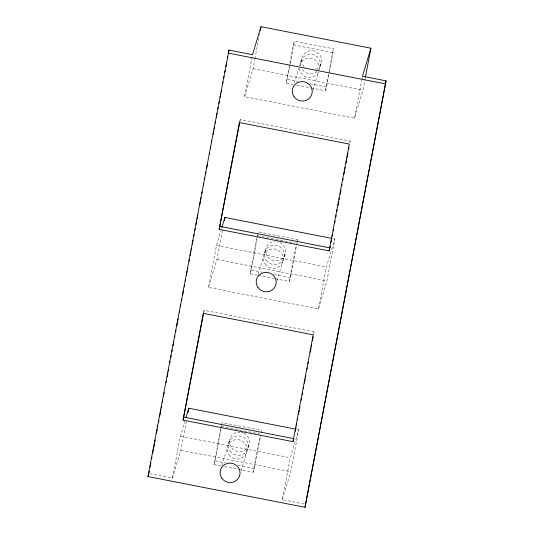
<?xml version="1.0" encoding="UTF-8"?>
<svg xmlns="http://www.w3.org/2000/svg" width="534" height="534" viewBox="0 0 534 534"><rect width="100%" height="100%" fill="white"/><g stroke="black" fill="none" stroke-linecap="round" stroke-linejoin="round"><path stroke-width="0.4" stroke-dasharray="2.67 2" d="M365.263 78.084L362.973 90.186L354.523 118.188L244.585 96.667L252.529 54.702M149.66 473.725L172.409 478.177L180.352 436.211L185.278 419.878M203.714 312.764L204.182 310.314L314.112 331.841L313.652 334.284M333.216 238.665L334.845 238.985L326.901 280.951L318.444 308.946L208.514 287.425L216.457 245.46L220.916 230.681M239.973 121.191L240.287 119.563L350.217 141.083L349.757 143.533M244.585 96.667L253.036 68.666L254.718 59.788M254.872 58.98L259.15 36.385M259.304 35.578L259.758 33.155M172.409 478.177L180.859 450.182L186.513 420.318M208.514 287.425L216.964 259.424L222.618 229.567M293.48 84.492L286.117 83.05L293.34 44.903L294.468 41.165L333.73 48.854L326.508 87.002L325.38 90.74L311.476 88.017M221.303 466.002L213.94 464.567L221.009 427.227M257.408 275.25L250.046 273.808L256.961 237.283M286.117 83.05L290.015 64.707M290.169 63.893L294.468 41.165M213.94 464.567L215.069 460.829L221.984 424.303M250.046 273.808L251.174 270.077L258.089 233.552M224.574 466.643L253.203 472.25L260.272 434.91M275.404 278.775L289.308 281.498L296.377 244.158M325.38 90.74L328.917 72.07M329.071 71.256L332.602 52.586L333.73 48.854M253.203 472.25L254.331 468.518L260.325 436.859M289.308 281.498L290.436 277.76L297.658 239.612L258.396 231.923L257.722 234.166M354.523 118.188L361.698 80.26M361.852 79.453L362.312 77.029M304.273 503.996L282.339 499.704L290.282 457.738L298.74 429.736L296.297 429.256M318.444 308.946L326.387 266.98L334.845 238.985M282.339 499.704L290.796 471.702L298.74 429.736M239.606 121.805L240.287 119.563M203.501 312.557L204.182 310.314M294.341 83.144L298.833 68.252M300.675 62.164L301.803 58.433M313.024 90.126L318.464 72.09M320.307 66.009L321.435 62.271M258.029 274.69L263.476 256.654M264.604 252.922L265.725 249.191M221.617 424.917L222.291 422.681L261.553 430.364L260.879 432.607M276.952 280.884L283.107 260.499M284.235 256.767L285.356 253.036M221.924 465.441L227.371 447.412M228.492 443.674L229.62 439.943M296.984 241.855L297.658 239.612M241.081 470.854L247.002 451.25M248.13 447.519L249.251 443.787M349.77 142.578L350.217 141.083M313.438 334.077L314.112 331.841M293.34 44.903L332.602 52.586M253.036 68.666L362.973 90.186M287.245 79.319L297.879 81.402M310.147 83.798L326.508 87.002M296.75 85.133L310.661 87.856M257.268 235.661L294.895 243.023M216.457 245.46L326.387 266.98M216.964 259.424L326.901 280.951M251.174 270.077L261.807 272.16M274.076 274.563L290.436 277.76M258.229 275.411L274.589 278.614M221.163 426.412L259.611 433.942M180.352 436.211L290.282 457.738M180.859 450.182L290.796 471.702M215.069 460.829L225.702 462.911M237.97 465.314L254.331 468.518M243.724 433.147A10.006 9.705 16.8 0 1 246.127 449.194A10.006 9.705 16.8 0 1 230.034 444.969A10.006 9.705 16.8 0 1 239.946 432.16M241.241 432.326A10.006 9.705 16.8 0 1 243.124 432.887M300.729 65.962A10.006 9.705 16.8 0 1 312.931 54.695A10.006 9.705 16.8 0 1 318.09 70.515M317.176 71.416A10.006 9.705 16.8 0 1 302.271 69.473M318.377 72.143A10.006 9.705 16.8 0 1 299.414 68.432M299.547 65.896A10.006 9.705 16.8 0 1 311.168 58.279A10.006 9.705 16.8 0 1 319.178 69.74M304.206 66.75A10.006 9.705 16.8 0 1 305.775 52.365A10.006 9.705 16.8 0 1 320.3 55.696A10.006 9.705 16.8 0 1 315.567 69.353M279.829 242.396A10.006 9.705 16.8 0 1 282.546 258.156A10.006 9.705 16.8 0 1 266.466 255.005A10.006 9.705 16.8 0 1 274.75 241.401M277.346 241.575A10.006 9.705 16.8 0 1 278.614 241.909M230.094 450.983A10.006 9.705 16.8 0 0 247.322 449.922A10.006 9.705 16.8 0 0 237.517 435.891A10.006 9.705 16.8 0 0 230.094 450.983M228.966 454.714A10.006 9.705 16.8 0 0 246.201 453.653A10.006 9.705 16.8 0 0 236.388 439.622A10.006 9.705 16.8 0 0 228.966 454.714M266.199 260.232A10.006 9.705 16.8 0 0 283.434 259.17A10.006 9.705 16.8 0 0 273.622 245.133A10.006 9.705 16.8 0 0 266.199 260.232M265.071 263.963A10.006 9.705 16.8 0 0 282.306 262.902A10.006 9.705 16.8 0 0 272.494 248.871A10.006 9.705 16.8 0 0 265.071 263.963"/><path stroke-width="0.8" d="M370.916 48.22L362.466 76.222L386.055 80.841L305.001 507.3L147.945 476.555L228.999 50.096L252.529 54.702L260.979 26.7L370.916 48.22L365.416 77.276M149.006 472.75L149.313 471.108M150.087 467.016L150.862 462.918M151.636 458.826L151.95 457.184M152.724 453.092L153.498 448.994M153.812 447.358L154.586 443.26M154.893 441.625L155.207 439.983M156.442 433.434L157.223 429.336M157.53 427.701L157.837 426.059M158.618 421.967L158.925 420.325M159.699 416.233L160.941 409.678M161.248 408.043L161.562 406.401M162.336 402.309L162.643 400.667M163.424 396.575L164.198 392.477M166.054 382.651L166.368 381.009M167.142 376.917L167.916 372.819M168.23 371.183L168.537 369.541M169.779 362.986L170.086 361.351M170.86 357.259L171.174 355.617M171.948 351.526L172.255 349.883M173.036 345.792L173.81 341.693M174.585 337.595L174.892 335.959M175.666 331.861L175.98 330.226M176.754 326.127L177.528 322.035M177.842 320.4L178.149 318.758M179.391 312.203L179.698 310.568M180.479 306.469L180.786 304.834M181.56 300.735L181.874 299.1M182.648 295.002L183.422 290.91M184.197 286.811L184.504 285.176M185.285 281.078L185.592 279.442M186.366 275.344L187.14 271.252M187.454 269.61L187.761 267.975M189.003 261.42L189.31 259.784M190.091 255.686L190.865 251.594M191.172 249.952L191.486 248.317M192.26 244.218L193.034 240.126M193.809 236.028L194.116 234.393M194.897 230.294L195.204 228.659M195.978 224.56L196.752 220.469M197.066 218.827L197.84 214.735M199.703 204.902L200.477 200.811M200.784 199.169L201.098 197.533M201.872 193.435L202.179 191.799M203.421 185.245L203.728 183.609M204.509 179.511L204.816 177.875M205.59 173.777L205.904 172.142M206.678 168.043L207.452 163.951M209.315 154.119L209.622 152.484M210.396 148.385L210.71 146.75M211.484 142.651L211.791 141.016M213.033 134.461L213.807 130.369M214.121 128.727L214.428 127.092M215.202 122.994L215.516 121.358M216.29 117.26L217.064 113.168M217.839 109.07L218.152 107.434M218.927 103.336L219.234 101.7M220.008 97.602L220.782 93.51M221.096 91.868L221.403 90.233M222.645 83.678L222.958 82.042M223.733 77.944L224.04 76.309M224.814 72.21L225.128 70.575M225.902 66.476L226.676 62.385M227.451 58.286L227.764 56.651M228.539 52.552L228.999 50.096M183.055 420.124L203.274 313.304L313.211 334.825L292.992 441.645L183.055 420.124L203.561 313.578M219.16 229.373L239.379 122.553L349.316 144.073L329.098 250.893L219.16 229.373L239.666 122.827M260.218 30.738L260.979 26.7M188.041 412.248L188.802 408.216L295.482 429.096M224.3 220.689L224.907 217.458L331.587 238.344M295.282 431.318L296.056 427.247M296.363 425.611L296.677 423.983M297.445 419.904L297.752 418.276M298.526 414.197L299.3 410.119M299.607 408.49L299.914 406.861M301.149 400.333L301.456 398.704M302.231 394.626L302.538 392.997M303.312 388.919L303.619 387.29M304.393 383.212L305.161 379.133M305.475 377.505L305.782 375.869M307.017 369.348L307.324 367.719M308.098 363.641L308.405 362.012M310.254 352.226L311.028 348.148M311.335 346.519L311.642 344.884M312.417 340.805L313.191 336.734M330.312 246.274L329.999 247.909L220.068 226.383M331.08 242.196L331.854 238.124M332.161 236.489L332.468 234.86M333.243 230.781L333.55 229.153M334.785 222.631L335.092 220.996M335.866 216.917L336.173 215.289M336.947 211.21L337.254 209.582M338.029 205.503L338.796 201.425M339.11 199.796L339.417 198.167M340.185 194.089L340.959 190.011M341.733 185.932L342.04 184.303M342.815 180.225L343.122 178.596M343.889 174.518L344.664 170.439M344.971 168.811L345.284 167.182M346.052 163.104L346.826 159.025M347.133 157.397L347.908 153.318M348.675 149.24L348.982 147.611M305.001 507.3L386.055 80.841M221.857 227.571L224.907 217.458M147.945 476.555L148.626 474.312M185.986 417.548L188.802 408.216M329.098 250.893L329.778 248.65M292.992 441.645L293.894 438.661L183.956 417.141M228.098 53.08L385.154 83.825M221.864 478.237A10.006 9.705 16.8 0 0 239.098 477.176A10.006 9.705 16.8 0 0 229.286 463.145A10.006 9.705 16.8 0 0 221.864 478.237M257.969 287.486A10.006 9.705 16.8 0 0 275.204 286.424A10.006 9.705 16.8 0 0 265.391 272.387A10.006 9.705 16.8 0 0 257.969 287.486M294.04 96.727A10.006 9.705 16.8 0 0 311.275 95.666A10.006 9.705 16.8 0 0 301.463 81.629A10.006 9.705 16.8 0 0 294.04 96.727"/></g></svg>
